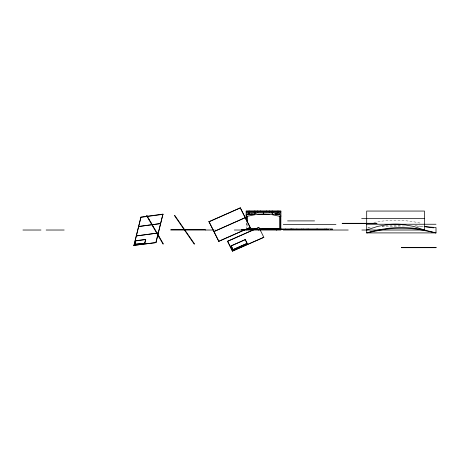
<?xml version="1.0" encoding="UTF-8"?>
<svg xmlns="http://www.w3.org/2000/svg" width="459" height="459" viewBox="0 0 459 459"><rect width="100%" height="100%" fill="white"/><g stroke="black" fill="none" stroke-linecap="round" stroke-linejoin="round"><path stroke-width="0.34" stroke-dasharray="2.29 1.72" d="M276.375 212.345L276.066 214.508L274.803 214.582M373.913 222.449C389.375 219.339 405.486 219.631 420.84 223.223M367.929 228.054L369.168 227.853M252.312 214.296L247.573 214.663M256.397 213.573L247.562 214.697L256.397 213.624M247.487 213.63L248.921 213.452M247.487 213.992L252.318 213.418M248.858 214.181L249.323 214.123M247.487 214.714L256.472 213.59M247.562 215.064L249.598 214.806M250.281 214.726L252.318 214.468M382.163 226.172L383.403 226.052M247.608 214.02L253.93 213.418M367.929 227.434L372.26 227.067M385.876 225.851L400.73 225.243M382.163 226.419L405.062 225.931M214.359 230.022L215.793 230.022M416.818 226.241L423.009 226.551M252.261 214.582L250.998 214.508L250.843 213.429M414.965 225.708L423.009 226.419M273.834 213.481L280.156 214.089M278.143 213.452L280.219 213.71M275.084 213.429L280.219 214.072L274.74 213.418M278.2 214.181L277.741 214.123L277.741 214.846L278.2 214.875L278.2 212.374M272.703 213.825L270.667 213.567L272.703 213.854M280.219 214.795L273.386 213.94L280.179 214.76L274.752 214.296M274.74 214.468L280.179 215.151M277.741 212.999L277.741 214.846L277.741 212.356M277.97 213.383L277.97 214.875M249.323 212.356L249.323 214.846M249.094 213.383L249.094 214.875M248.858 212.374L248.858 214.904M247.361 224.044L247.361 227.561M246.781 223.344L246.781 227.561M246.202 222.638L246.202 227.561M251.67 213.452L247.602 213.963L251.641 213.441"/><path stroke-width="0.69" d="M273.541 214.651L263.529 214.158L263.529 212.345M280.816 214.135L280.856 213.791M280.816 215.575L280.856 215.237M133.896 245.358L140.953 217.096L162.945 214.135L156.02 242.599L133.896 245.358L156.02 242.599M134.028 245.559L140.953 217.096M134.86 244.32L135.766 240.705L145.658 239.374L144.889 243.184L134.86 244.32L144.889 243.184M134.998 244.515L135.766 240.705M144.757 242.989L145.658 239.374M155.882 242.398L162.945 214.135M272.887 212.345L272.279 214.726L280.856 216.556M147.454 217.159L147.758 216.987M149.014 219.85L149.313 219.677M150.701 222.764L151 222.592M153.019 226.769L153.323 226.597M154.58 229.46L154.878 229.288M159.003 237.102L159.307 236.93M208.988 221.68L240.338 207.864L250.184 227.423L218.828 241.354L208.988 221.68L218.828 241.354M208.988 221.8L240.338 207.864M218.828 241.233L250.184 227.423M227.566 241.233L258.922 227.423L263.839 237.32L232.489 251.136L227.566 241.233L232.489 251.136M227.566 241.354L258.922 227.423M231.158 245.823L245.267 239.609L247.149 243.356L233.04 249.696L231.158 245.823L233.04 249.696M231.158 245.949L245.267 239.609M233.04 249.576L247.149 243.356M232.489 251.01L263.839 237.32M366.695 230.022L377.522 226.425L388.354 224.491A70.933 70.933 0 0 1 402.795 224.491L413.622 226.425L424.455 230.022L424.455 211.054L366.695 211.054L366.695 232.908L436.004 232.908L436.004 227.544L424.248 226.631M246.202 216.556L254.785 214.726L263.529 214.158M141.091 217.291L163.077 214.336M135.898 240.906L145.796 239.575M253.029 214.726L254.384 214.56M246.202 211.479L280.856 211.479M246.202 211.765L280.856 211.765M246.202 212.345L280.856 212.345M257.774 214.135L269.284 214.135M246.202 216.309L247.361 216.309L247.361 222.638M280.856 216.309L279.703 216.309L279.703 229.672M361.663 218.467L424.455 218.467M287.598 220.899L314.558 220.899M366.695 224.244L436.004 224.244M283.301 224.629L335.959 224.629M247.493 228.519L256.856 228.519M258.801 228.519L280.856 228.519M246.781 229.098L256.047 229.098M259.61 229.098L280.283 229.098M328.546 229.328L262.192 229.328L262.192 228.978L332.442 228.978L332.442 229.328L330.497 229.328M280.856 229.672L241.623 229.672L241.623 230.022M22.95 230.022L40.96 230.022M46.164 230.022L64.174 230.022M213.642 230.022L170.754 230.022L170.754 229.672L205.408 229.672L205.408 230.022M234.291 230.022L280.856 230.022L280.856 210.899L246.202 210.899L246.202 219.827M283.301 230.022L348.226 230.022M361.864 230.022L424.455 230.022M252.892 214.617L254.785 214.726L254.171 212.345M424.248 226.562L433.526 227.853M272.675 214.56L274.034 214.726M240.338 207.99L250.184 227.544M245.267 239.73L247.149 243.482M246.202 213.791L246.248 215.575L246.202 215.237M277.741 211.765L277.741 212.999M418.155 247.349L418.155 247.694M402.554 247.349L402.554 247.694M358.967 223.298L358.967 223.642M343.372 223.298L343.372 223.642M326.561 228.978L326.561 229.328M324.955 228.978L324.955 229.328M317.41 228.978L317.41 229.328M316.848 228.978L316.848 229.328M308.655 228.978L308.655 229.328M307.048 228.978L307.048 229.328M303.198 228.978L303.198 229.328M301.815 228.978L301.815 229.328M296.847 228.978L296.847 229.328M293.06 228.978L293.06 229.328M291.907 228.978L291.907 229.328M291.454 228.978L291.454 229.328M290.295 228.978L290.295 229.328M285.297 228.978L285.297 229.328M280.283 216.309L280.283 229.672M278.94 228.978L278.94 229.328M278.2 211.765L278.2 213.022M277.97 210.899L277.97 211.897M276.76 229.672L276.76 230.022M276.278 229.672L276.278 230.022M275.084 211.479L275.084 211.765M272.428 211.765L272.428 212.976M272.193 210.899L272.193 211.915M271.963 211.765L271.963 212.947M269.697 228.978L269.697 229.328M269.307 210.899L269.307 212.896M268.544 228.978L268.544 229.328M266.421 210.899L266.421 211.806M263.529 211.479L263.529 211.765M263.346 228.978L263.346 229.328M260.643 210.899L260.643 211.806M258.853 229.672L258.853 230.022M258.371 229.672L258.371 230.022M257.757 210.899L257.757 212.896M255.101 211.765L255.101 212.947M254.865 210.899L254.865 211.915M254.636 211.765L254.636 212.976M251.98 211.479L251.98 211.765M249.323 211.765L249.323 212.999M249.094 210.899L249.094 211.897M248.858 211.765L248.858 213.022M247.361 228.266L247.361 229.672M246.781 216.309L246.781 221.232M246.202 229.672L246.202 230.022M243.259 229.672L243.259 230.022M242.777 229.672L242.777 230.022M242.105 229.672L242.105 230.022M174.816 215.506L174.529 215.707L194.277 244.188L194.559 243.987L174.816 215.506M146.937 215.575L146.639 215.747L163.071 244.119L163.37 243.947L146.937 215.575M245.261 217.646L213.905 231.577L245.261 217.646M371.027 231.652L366.695 232.908L384.022 229.42A130.023 130.023 0 0 1 418.677 229.414L436.004 232.908L423.009 229.638L414.345 228.301A112.535 112.535 0 0 0 388.354 228.301L379.691 229.638L371.027 231.652M160.593 223.556L138.601 226.517L160.593 223.556M158.24 232.977L136.248 235.937L158.24 232.977M376.868 223.298L342.213 223.298L342.213 223.642L376.868 223.642L376.868 223.298M436.05 247.349L401.401 247.349L401.401 247.694L436.05 247.694L436.05 247.349"/></g></svg>
